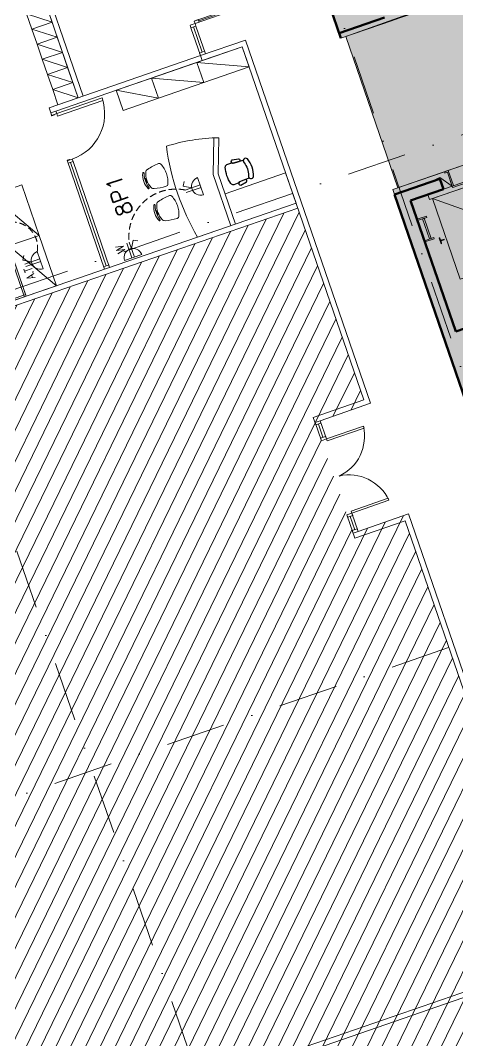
# Model space of a CAD drawing. Extents: x 760773 to 1075934, y 719259 to 1013331.
# Drawn here: x 994841 to 1003046, y 839003 to 858121 of the extents above; entities that cross this region are included whole.
import ezdxf

# ---------------------------------------------------------------- set-up
doc = ezdxf.new("R2010")
doc.units = 0
doc.header["$MEASUREMENT"] = 0
doc.linetypes.add('DGN4', pattern=[1.116131, 0.558066, -0.279033, 0, -0.279033])
doc.linetypes.add('HIDDEN', pattern=[0.375, 0.25, -0.125])
for name, color, linetype in [('2', 7, 'Continuous'), ('e-b-shell', 253, 'Continuous'), ('N-B-WALL', 3, 'Continuous'), ('PS1-CIRCUIT', 1, 'HIDDEN'), ('PS1-SOCKET', 1, 'Continuous'), ('SOCKET', 1, 'Continuous')]:
    doc.layers.add(name, color=color, linetype=linetype)
for name, color, linetype, lineweight in [('27', 7, 'Continuous', 0), ('72471 FF-FUR', 9, 'Continuous', 30), ('A-Door', 4, 'Continuous', 0), ('A-Glaz', 5, 'Continuous', 30), ('A-WALL', 2, 'Continuous', 0), ('Border', 7, 'Continuous', 0), ('spare0', 7, 'Continuous', 0), ('spare5', 7, 'Continuous', 0)]:
    doc.layers.add(name, color=color, linetype=linetype, lineweight=lineweight)
doc.styles.add('ROMANS', font='romans.shx')

# ---------------------------------------------------------------- blocks, each defined once
blk = doc.blocks.new('15LBRA1')
at = {"layer": 'Border', "linetype": 'Continuous'}
h = blk.add_hatch(color=3, dxfattribs=at)
edge = h.paths.add_edge_path()
edge.add_line((5.25, -2.5), (5.5, -2.5))
edge.add_line((5.5, -2.5), (5.5, 2.5))
edge.add_line((5.5, 2.5), (5.25, 2.5))
edge.add_line((5.25, 2.5), (5.25, 2.5))
edge.add_arc((5.25, 2.25), 0.25, 90.00114, 176.05336)
edge.add_line((5, 2.27), (5, 2.27))
edge.add_line((5, 2.27), (4.88, 0.44))
edge.add_line((4.88, 0.44), (4.88, 0.44))
edge.add_arc((4.63, 0.44), 0.25, -90.00911, 0.0091, ccw=False)
edge.add_line((4.62, 0.19), (4.62, 0.19))
edge.add_line((4.62, 0.19), (4.1, 0.19))
edge.add_line((4.1, 0.19), (4.1, 0.19))
edge.add_arc((4.1, 0.29), 0.1, 180.01128, 269.98872, ccw=False)
edge.add_line((4, 0.29), (4, 0.29))
edge.add_line((4, 0.29), (4, 0.31))
edge.add_line((4, 0.31), (2, 0.31))
edge.add_line((2, 0.31), (2, -0.31))
edge.add_line((2, -0.31), (4, -0.31))
edge.add_line((4, -0.31), (4, -0.29))
edge.add_line((4, -0.29), (4, -0.29))
edge.add_arc((4.1, -0.29), 0.1, 90.01128, 179.98872, ccw=False)
edge.add_line((4.1, -0.19), (4.1, -0.19))
edge.add_line((4.1, -0.19), (4.62, -0.19))
edge.add_line((4.62, -0.19), (4.62, -0.19))
edge.add_arc((4.63, -0.44), 0.25, -0.00911, 90.0091, ccw=False)
edge.add_line((4.88, -0.44), (4.88, -0.44))
edge.add_line((4.88, -0.44), (5, -2.27))
edge.add_line((5, -2.27), (5, -2.27))
edge.add_arc((5.25, -2.25), 0.25, 183.94709, 269.99931)
at = {"color": 0, "linetype": 'ByBlock', "lineweight": -2, "flags": 128}
for points in [[(5.25, -2.5), (5.5, -2.5), (5.5, 2.5), (5.25, 2.5), (5.25, 2.5, 0.394174), (5, 2.27), (5, 2.27), (4.88, 0.44), (4.88, 0.44, -0.414307), (4.62, 0.19), (4.62, 0.19), (4.1, 0.19), (4.1, 0.19, -0.414098), (4, 0.29), (4, 0.29), (4, 0.31), (2, 0.31), (2, -0.31), (4, -0.31), (4, -0.29), (4, -0.29, -0.414098), (4.1, -0.19), (4.1, -0.19), (4.62, -0.19), (4.62, -0.19, -0.414307), (4.88, -0.44), (4.88, -0.44), (5, -2.27), (5, -2.27, 0.394174), (5.25, -2.5)], [(4, -0.29), (4, -0.31), (2, -0.31), (2, 0.31), (4, 0.31), (4, 0.29), (4, 0.29), (4, 0.29, 0.414098), (4.1, 0.19), (4.1, 0.19), (4.62, 0.19), (4.62, 0.19, 0.414307), (4.88, 0.44), (4.88, 0.44), (5, 2.27), (5, 2.27, -0.394174), (5.25, 2.5), (5.25, 2.5), (5.5, 2.5), (5.5, -2.5), (5.25, -2.5), (5.25, -2.5), (5.25, -2.5, -0.394174), (5, -2.27), (5, -2.27), (4.88, -0.44), (4.88, -0.44, 0.414307), (4.62, -0.19), (4.62, -0.19), (4.1, -0.19), (4.1, -0.19, 0.414098), (4, -0.29)]]:
    blk.add_lwpolyline(points, format="xyb", dxfattribs=at)
blk = doc.blocks.new('CAT3')
at = {"layer": 'e-b-shell', "lineweight": 0, "flags": 128}
for points in [[(0.182, 0.036), (0.174, 0.06), (0, 0), (0.008, -0.024), (0.182, 0.036)], [(0.233, -0.369), (0.103, 0.009), (0.135, 0.02), (0.265, -0.358), (0.233, -0.369)], [(0.32, -0.365), (0.312, -0.342), (0.138, -0.402), (0.147, -0.425), (0.32, -0.365)]]:
    blk.add_lwpolyline(points, dxfattribs=at)
blk = doc.blocks.new('A$C65D22729')
at = {"layer": 'A-Door', "color": 4, "linetype": 'Continuous', "lineweight": 0, "ltscale": 0.001}
for p, q in [((820, -175), (180, -175)), ((820, -1725), (180, -1725))]:
    blk.add_line(p, q, dxfattribs=at)
at = {"layer": 'A-Door', "color": 4, "linetype": 'Continuous', "lineweight": 0, "ltscale": 0.001, "flags": 128}
for points in [[(0, -100), (100, -100), (100, -150), (0, -150), (0, -100)], [(100, -150), (100, -200), (900, -200), (900, -150), (100, -150)], [(100, -1750), (100, -1700), (900, -1700), (900, -1750), (100, -1750)], [(0, -1750), (0, -1800), (100, -1800), (100, -1750), (0, -1750)]]:
    blk.add_lwpolyline(points, dxfattribs=at)
for points in [[(100, -200), (180, -200), (180, -150), (100, -150)], [(900, -200), (820, -200), (820, -150), (900, -150)], [(100, -1700), (180, -1700), (180, -1750), (100, -1750)], [(900, -1700), (820, -1700), (820, -1750), (900, -1750)]]:
    blk.add_lwpolyline(points, close=True, dxfattribs=at)
at = {"layer": 'A-Door', "color": 4, "linetype": 'Continuous', "lineweight": 0, "ltscale": 0.001}
for centre, start, end in [((100, -150), 271.3024, 358.2101), ((100, -1750), 1.7899, 88.6976)]:
    blk.add_arc(centre, 800, start, end, dxfattribs=at)
blk = doc.blocks.new('A$C54586AE9')
at = {"layer": 'A-Door', "color": 4, "linetype": 'Continuous', "lineweight": 0, "ltscale": 0.001, "flags": 128}
for points in [[(0, -50), (100, -50), (100, 0), (0, 0), (0, -60)], [(0, -60), (50, -60), (50, -50), (0, -50)], [(0, -950), (0, -940), (50, -940), (50, -950), (0, -950)], [(0, -950), (0, -1000), (100, -1000), (100, -950), (0, -950)], [(100, -950), (100, -900), (1000, -900), (1000, -950), (100, -950)]]:
    blk.add_lwpolyline(points, dxfattribs=at)
at = {"layer": 'A-Door', "color": 4, "linetype": 'Continuous', "lineweight": 0, "ltscale": 0.001}
blk.add_arc((100, -950), 900, 360, 90, dxfattribs=at)
blk = doc.blocks.new('X7')
at = {"color": 0}
for p in [(36.290625, 43.35625), (36.334375, 43.35625), (36.378125, 43.35625), (36.421875, 43.35625), (36.465625, 43.35625), (36.509375, 43.35625), (36.553125, 43.35625), (36.596875, 43.35625)]:
    blk.add_point(p, dxfattribs=at)
blk = doc.blocks.new('c71')
at = {"color": 0, "linetype": 'ByBlock'}
for p, q in [((-0.268, 0.415), (-0.281, 0.135)), ((-0.218, 0.411), (-0.231, 0.131)), ((-0.192, 0.467), (-0.192, 0.475)), ((0.192, 0.467), (0.192, 0.475)), ((0.218, 0.411), (0.231, 0.131)), ((0.268, 0.415), (0.281, 0.135)), ((-0.2, 0.38), (-0.218, 0.073)), ((0.199, 0.378), (0.217, 0.074))]:
    blk.add_line(p, q, dxfattribs=at)
for centre, radius, start, end in [((-0.243, 0.413), 0.025, 356.2298, 176.2298), ((-0.118, 0.372), 0.082, 119.0663, 178.9882), ((0, 0.076), 0.382, 59.7683, 120.2317), ((-0.167, 0.474), 0.025, 100.3884, 177.4438), ((-0.167, 0.466), 0.025, 177.4438, 294.5277), ((0, 0.004), 0.524, 70.4182, 109.1761), ((0, 0.004), 0.467, 70.4182, 109.1761), ((0.167, 0.466), 0.025, 245.4723, 2.5562), ((0.117, 0.372), 0.0823, 1.0429, 60.6025), ((0.167, 0.474), 0.025, 2.5562, 69.1297), ((0.243, 0.413), 0.025, 3.7702, 183.7702), ((-0.256, 0.133), 0.025, 176.2298, 356.2298), ((-0.168, 0.069), 0.05, 176.2298, 256.6171), ((-0.002, 0.764), 0.764, 256.6171, 283.7289), ((0.167, 0.07), 0.05, 283.7289, 3.7913), ((0.256, 0.133), 0.025, 183.7702, 3.7702)]:
    blk.add_arc(centre, radius, start, end, dxfattribs=at)
for p in [(-36.463, -42.857), (-36.463, -42.882)]:
    blk.add_blockref('X7', p, dxfattribs=at)
blk = doc.blocks.new('ws-20001')
at = {"lineweight": -2}
for p, q in [((-2.015, -0.815), (-2.015, -0.065)), ((-1.115, -0.815), (-2.015, -0.815)), ((-0.815, -2.015), (-0.815, -1.115)), ((-0.815, -2.015), (-0.03, -2.015)), ((-0.065, -2.015), (-0.815, -2.015))]:
    blk.add_line(p, q, dxfattribs=at)
at = {"linetype": 'HIDDEN', "lineweight": -2, "ltscale": 0.001}
for p, q in [((-2.015, -0.815), (-1.615, -0.215)), ((-0.815, -2.015), (-0.415, -1.315))]:
    blk.add_line(p, q, dxfattribs=at)
at = {"lineweight": -2, "extrusion": (0, 0, -1), "flags": 128}
for points in [[(0.065, -0.065), (2.015, -0.065), (2.015, -0.03), (0.065, -0.03), (0.065, -0.065)], [(0.065, -2.015), (0.065, -0.065), (0.03, -0.065), (0.03, -2.015)]]:
    blk.add_lwpolyline(points, dxfattribs=at)
at = {"lineweight": -2, "extrusion": (0, 0, -1)}
blk.add_lwpolyline([(0.065, -0.03), (0.03, -0.03), (0.03, -0.065), (0.065, -0.065)], close=True, dxfattribs=at)
at = {"linetype": 'HIDDEN', "lineweight": -2, "ltscale": 0.001, "flags": 128}
for points in [[(-1.615, -0.215), (-2.015, -0.215), (-2.015, -0.815), (-1.615, -0.815), (-1.615, -0.215)], [(-0.415, -1.315), (-0.815, -1.315), (-0.815, -2.015), (-0.415, -2.015), (-0.415, -1.315)]]:
    blk.add_lwpolyline(points, dxfattribs=at)
at = {"lineweight": -2}
blk.add_arc((-1.115, -1.115), 0.3, 0, 89.9862, dxfattribs=at)
at = {"lineweight": -2, "rotation": 136.37928158431}
blk.add_blockref('c71', (-0.996, -0.996), dxfattribs=at)
blk = doc.blocks.new('cab100019')
at = {"layer": '72471 FF-FUR', "lineweight": 0, "ltscale": 0.001}
blk.add_line((-0.893, 0.75), (0, 0), dxfattribs=at)
at = {"layer": '72471 FF-FUR', "lineweight": 0, "ltscale": 0.001, "flags": 128}
blk.add_lwpolyline([(0, 0), (-0.326, 0.946), (-0.893, 0.75), (-0.567, -0.195), (0, 0)], dxfattribs=at)
blk = doc.blocks.new('cab100020')
at = {"layer": '72471 FF-FUR', "lineweight": 0, "ltscale": 0.001}
blk.add_line((-0.893, 0.75), (0, 0), dxfattribs=at)
at = {"layer": '72471 FF-FUR', "lineweight": 0, "ltscale": 0.001, "flags": 128}
blk.add_lwpolyline([(0, 0), (-0.326, 0.946), (-0.893, 0.75), (-0.567, -0.195), (0, 0)], dxfattribs=at)
blk = doc.blocks.new('CHAIR12')
at = {"color": 0, "linetype": 'ByBlock', "ltscale": 0.5, "flags": 128}
for points in [[(-0.00985, -0.00751), (-0.009, -0.01213, 0.736549), (-0.00707, -0.01197), (-0.00721, -0.00727, 0.857709), (-0.00985, -0.00751)], [(0.00693, -0.01509), (0.0072, -0.01228, -0.085099), (0.00707, -0.01197), (0.00721, -0.00727, -0.186029), (0.00776, -0.00648), (0.00786, -0.00252, 0.23574), (0.00635, -0.00079, 0.124929), (-0.00635, -0.00079, 0.23574), (-0.00786, -0.00252), (-0.00776, -0.00648, -0.186029), (-0.00721, -0.00727), (-0.00707, -0.01197, -0.085099), (-0.0072, -0.01228), (-0.00693, -0.01509)]]:
    blk.add_lwpolyline(points, format="xyb", dxfattribs=at)
at = {"color": 0, "linetype": 'ByBlock', "ltscale": 0.5, "extrusion": (0, 0, -1), "flags": 128}
for points in [[(-0.00985, -0.00751), (-0.009, -0.01213, 0.736549), (-0.00707, -0.01197), (-0.00721, -0.00727, 0.857709), (-0.00985, -0.00751)], [(0.00498, -0.01504, -0.178907), (-0.00498, -0.01504, 0.986284), (-0.00689, -0.0183, 0.201081), (0.00689, -0.0183, 0.986284), (0.00498, -0.01504)]]:
    blk.add_lwpolyline(points, format="xyb", dxfattribs=at)
blk = doc.blocks.new('Chair071')
at = {"lineweight": -2, "flags": 128}
for points in [[(0, 0.01554, 0.104546), (-0.00618, 0.01424, 0.229348), (-0.00765, 0.0125, 0.05399), (-0.009, 0.00323, 0.308249), (-0.00802, 0.00167, 0.103199), (0, 0, 0.103199)], [(-0.00426, 0.01613, -0.142221), (0.00426, 0.01613), (0.00506, 0.01593, 0.047635), (0.00572, 0.01583, 0.083355), (0.00615, 0.01588, 0.222875), (0.00633, 0.01604, 0.153024), (0.00637, 0.01642, 0.213168), (0.00618, 0.01669, 0.211623), (-0.00618, 0.01669, 0.213168), (-0.00637, 0.01642, 0.153024), (-0.00633, 0.01604, 0.222875), (-0.00615, 0.01588, 0.083355), (-0.00572, 0.01583, 0.047635), (-0.00506, 0.01593), (-0.00426, 0.01613)], [(0, 0, 0.103199), (0.00802, 0.00167, 0.308249), (0.009, 0.00323, 0.05399), (0.00765, 0.0125, 0.229348), (0.00618, 0.01424, 0.104546), (0, 0.01554, 0.104546)]]:
    blk.add_lwpolyline(points, format="xyb", dxfattribs=at)
at = {"color": 8, "lineweight": -2, "true_color": 0x7f7f7f, "flags": 128}
blk.add_lwpolyline([(0.00164, 0.01581), (0.00164, 0.01646), (-0.00164, 0.01646), (-0.00164, 0.01581), (0.00164, 0.01581)], dxfattribs=at)
blk = doc.blocks.new('mgr11')
at = {"color": 0, "lineweight": -2}
for p, q in [((-1.639, 0), (-1.639, -1.015)), ((-2.298, 0), (-0.345, 0)), ((-1.545, -0.998), (-1.545, 0)), ((-1.405, -1.659), (-1.639, -1.015)), ((-1.315, -1.63), (-1.545, -0.998))]:
    blk.add_line(p, q, dxfattribs=at)
at = {"color": 0, "lineweight": -2, "extrusion": (0, 0, -1), "flags": 128}
blk.add_lwpolyline([(0.345, 0), (0.345, -0.6), (1.545, -0.6)], dxfattribs=at)
at = {"color": 0, "lineweight": -2}
for centre, radius, start, end in [((2.225, -0.9), 4.612, 168.7476, 191.2501), ((-2.345, 1.4), 3.2, 270.8431, 288.7751)]:
    blk.add_arc(centre, radius, start, end, dxfattribs=at)
for name, p, xscale, yscale, zscale, rotation in [('Chair071', (-2.464, -0.682), 24.99999997136144, 25.00000008692805, 25.00000002914472, 90.00000289454144), ('CHAIR12', (-1.403, -0.908), 25.39998628385365, 25.39998628385365, 25.39998628385365, 90), ('Chair071', (-2.464, -1.317), 24.99999997136144, 25.00000008692805, 25.00000002914472, 90.00000289454144)]:
    blk.add_blockref(name, p, dxfattribs=dict(at, xscale=xscale, yscale=yscale, zscale=zscale, rotation=rotation))
blk = doc.blocks.new('CAB1000-A1')
at = {"color": 0, "linetype": 'ByBlock', "lineweight": -2}
blk.add_line((0.45, 1), (0.05, 0.1), dxfattribs=at)
at = {"color": 0, "linetype": 'ByBlock', "lineweight": -2, "flags": 128}
blk.add_lwpolyline([(0.05, 0.1), (0.45, 0.1), (0.45, 1), (0.05, 1), (0.05, 0.1)], dxfattribs=at)
blk = doc.blocks.new('2-gang socket')
at = {"layer": 'SOCKET', "lineweight": 15}
for p, q in [((-25, 0), (-25, 295)), ((25, 168), (106, 309)), ((25, 0), (25, 295)), ((106, 309), (182, 266)), ((-170, 0), (170, 0))]:
    blk.add_line(p, q, dxfattribs=at)
blk.add_arc((0, 0), 170, 0, 180, dxfattribs=at)

msp = doc.modelspace()

# ---------------------------------------------------------------- hatches: boundary and pattern name
at = {"layer": '27', "lineweight": 0, "true_color": 0x636466}
h = msp.add_hatch(dxfattribs=at)
h.set_pattern_fill('ANSI31', color=251, scale=2000)
h.set_pattern_definition([(244, (1013934.4, 889221.97), (224.6985, -109.5928), [])])
h.paths.add_polyline_path([(1010916.15818, 828253.8727), (1008170.50914, 836230.1357), (1006561.7952, 835678.43097), (1005676.9067, 838243.22286), (1004733.35019, 837918.31762), (1003466.67341, 841597.01411), (1004412.20668, 841922.58732), (1002031.77837, 848835.85313), (1001086.25994, 848510.28502), (1000370.01, 850590.42589), (1001315.52843, 850915.99399), (1000046.82643, 854600.57212), (989385.28115, 850929.50773), (998648.0761, 824029.46561)])
at = {"layer": 'spare5', "linetype": 'Continuous', "true_color": 0x7f7f7f}
for points in [[(1000853.0159, 857787.0766), (995228.9236, 874120.85805), (1003975.12629, 877132.41715), (1009599.23043, 860798.56524)], [(1001924.2535, 854983.13206), (1000947.59066, 857819.5669), (1009471.64821, 860860.39737), (1010480.86786, 857929.41067)], [(1006754.04365, 840649.63692), (1001829.83293, 854950.58325), (1010575.91474, 857962.10072), (1015500.12546, 843661.1544)]]:
    msp.add_hatch(color=8, dxfattribs=at).paths.add_polyline_path(points)

# ---------------------------------------------------------------- linework, layer by layer
at = {"layer": '2', "color": 1, "linetype": 'DGN4', "lineweight": 0, "ltscale": 2000}
for p, q in [((990929.35772, 886990.37121), (1011730.97049, 826578.10115)), ((982419.6833, 884060.25749), (1003220.88939, 823649.16851)), ((986226.35232, 850153.06242), (1023739.7487, 863069.50716)), ((989156.38585, 841643.36038), (1026669.78222, 854559.80513))]:
    msp.add_line(p, q, dxfattribs=at)
at = {"layer": '72471 FF-FUR', "lineweight": 0, "ltscale": 0.001}
for p, q in [((995434.89276, 858089.13533), (994959.01429, 858242.56344)), ((995532.5632, 857805.47975), (995056.68473, 857958.90786)), ((995630.23365, 857521.82418), (995154.35518, 857675.25229)), ((995727.90409, 857238.16861), (995252.02563, 857391.59672)), ((995825.57454, 856954.51304), (995349.69608, 857107.94114)), ((995923.24499, 856670.85746), (995447.36652, 856824.28557)), ((997433.29805, 856661.99936), (996641.20751, 856812.30973))]:
    msp.add_line(p, q, dxfattribs=at)
at = {"layer": '72471 FF-FUR', "lineweight": 0}
msp.add_line((995506.58959, 856421.62944), (995412.03773, 856389.07262), dxfattribs=at)
at = {"layer": '72471 FF-FUR', "lineweight": 0, "ltscale": 0.001}
for points in [[(995434.89276, 858089.13533), (995337.22232, 858372.7909), (994959.01429, 858242.56344), (995056.68474, 857958.90786)], [(995532.5632, 857805.47975), (995434.89276, 858089.13533), (995056.68474, 857958.90786), (995154.35518, 857675.25229)], [(995630.23365, 857521.82418), (995532.56321, 857805.47976), (995154.35519, 857675.25229), (995252.02563, 857391.59672)], [(995727.90409, 857238.16861), (995630.23365, 857521.82418), (995252.02563, 857391.59672), (995349.69607, 857107.94114)], [(995825.57454, 856954.51304), (995727.9041, 857238.16861), (995349.69608, 857107.94115), (995447.36652, 856824.28557)], [(995923.24499, 856670.85746), (995825.57454, 856954.51304), (995447.36652, 856824.28557), (995545.03697, 856540.63)], [(997433.29806, 856661.99936), (996771.43503, 856434.10166), (996641.20752, 856812.30974), (997303.07055, 857040.20744)]]:
    msp.add_lwpolyline(points, close=True, dxfattribs=at)
at = {"layer": 'A-Door', "linetype": 'Continuous', "lineweight": 0, "ltscale": 0.001}
for p, q in [((998136.19142, 858014.72027), (998315.31441, 857494.51302)), ((998041.63959, 857982.16347), (998220.76576, 857461.94593)), ((998252.95922, 857525.91153), (998090.11211, 857998.85389)), ((995718.07228, 855500.28376), (996421.29901, 853457.96504)), ((996452.29651, 853521.51945), (995784.88229, 855459.83094)), ((995832.15826, 855476.10937), (996515.85087, 853490.52185))]:
    msp.add_line(p, q, dxfattribs=at)
at = {"layer": 'A-Door', "color": 4, "linetype": 'Continuous', "lineweight": 0, "ltscale": 0.001}
for p, q in [((1000520.05816, 850308.17924), (1000434.57782, 850556.42247)), ((1000967.19107, 848856.0758), (1001061.74293, 848888.63261)), ((1001116.20847, 848576.83303), (1001030.72814, 848825.07626))]:
    msp.add_line(p, q, dxfattribs=at)
at = {"layer": 'A-Door', "linetype": 'Continuous', "lineweight": 0, "ltscale": 0.001}
for points in [[(998220.76616, 857461.94608), (998204.48755, 857509.22075), (998299.03973, 857541.77895), (998315.31834, 857494.50428)], [(996515.85087, 853490.52185), (996421.29901, 853457.96504), (996405.02058, 853505.24104), (996499.57244, 853537.79785)]]:
    msp.add_lwpolyline(points, close=True, dxfattribs=at)
at = {"layer": 'A-Door', "color": 4, "linetype": 'Continuous', "lineweight": 0, "ltscale": 0.001, "flags": 128}
for points in [[(1000481.85391, 850572.70157), (1000465.5753, 850619.97625), (1000371.02312, 850587.41805), (1000387.30173, 850540.14338)], [(1001290.91131, 850478.42589), (1000596.63751, 850239.35892), (1000583.61286, 850277.18367), (1001277.88666, 850516.25064)], [(1000567.33425, 850324.45834), (1000583.61286, 850277.18367), (1000489.06068, 850244.62547), (1000472.78207, 850291.90015)], [(1001742.99602, 849165.5278), (1001048.72222, 848926.46083), (1001061.7468, 848888.63606), (1001756.02061, 849127.70303)], [(1001078.00423, 848841.35536), (1001061.72562, 848888.63004), (1000967.17344, 848856.07184), (1000983.45205, 848808.79716)], [(1001163.48456, 848593.11213), (1001179.76317, 848545.83746), (1001085.21099, 848513.27926), (1001068.93238, 848560.55393)]]:
    msp.add_lwpolyline(points, close=True, dxfattribs=at)
for points in [[(1000371.04353, 850587.42381), (1000489.061, 850244.62685), (1000583.61286, 850277.18367), (1000465.5954, 850619.98057)], [(1001085.22584, 848513.28564), (1000967.19042, 848856.07769), (1001061.74228, 848888.6345), (1001179.7777, 848545.84246)]]:
    msp.add_lwpolyline(points, dxfattribs=at)
at = {"layer": 'A-Door', "color": 4, "linetype": 'Continuous', "lineweight": 0, "ltscale": 0.001}
for centre, start, end in [((1000478.84063, 850328.28289), 294.763824429, 13.237592719), ((1001010.6475, 848783.86387), 24.763784024, 103.237552318)]:
    msp.add_arc(centre, 820.85713, start, end, dxfattribs=at)
at = {"layer": 'A-Glaz', "linetype": 'Continuous', "lineweight": 0, "ltscale": 0.001, "flags": 128}
msp.add_lwpolyline([(1000967.19074, 848856.07674), (1001061.7426, 848888.63356)], dxfattribs=at)
at = {"layer": 'A-WALL', "linetype": 'Continuous', "lineweight": 0, "ltscale": 0.001}
for p, q in [((998220.76226, 857461.9561), (999067.0017, 857753.33971)), ((998253.3194, 857367.40436), (999005.00668, 857626.23104)), ((998220.76226, 857461.9561), (998253.3194, 857367.40436)), ((1000014.2696, 854695.12403), (989306.06643, 851007.99399)), ((1000046.82643, 854600.57212), (989338.62419, 850913.44245))]:
    msp.add_line(p, q, dxfattribs=at)
at = {"layer": 'A-WALL', "color": 2, "linetype": 'Continuous', "lineweight": 0, "ltscale": 0.001}
for p, q in [((1001411.09373, 850945.54435), (999067.00336, 857753.34028)), ((1000338.46663, 850681.97129), (1001283.98506, 851007.53939)), ((1000465.5753, 850619.97625), (1001411.09373, 850945.54435)), ((1000338.46663, 850681.97129), (1000387.30214, 850540.14351)), ((1001179.76317, 848545.83746), (1002125.2816, 848871.40556)), ((1004539.31535, 841860.59228), (1002125.2816, 848871.40556)), ((1001117.76813, 848418.72878), (1002063.28656, 848744.29689)), ((1004412.20668, 841922.58732), (1002063.28656, 848744.29689)), ((1001068.93341, 848560.55429), (1001117.76813, 848418.72878)), ((1003952.27328, 840186.7779), (994189.56427, 836825.2076)), ((1004079.38181, 840124.78275), (994222.12202, 836730.65607))]:
    msp.add_line(p, q, dxfattribs=at)
msp.add_lwpolyline([(999005.00832, 857626.23161), (1001283.98505, 851007.53939)], dxfattribs=at)
at = {"layer": 'N-B-WALL', "lineweight": 0}
for p, q in [((998220.76258, 857461.95621), (995379.48092, 856483.62448)), ((998253.3194, 857367.40436), (995506.58959, 856421.62944)), ((995379.48092, 856483.62448), (995431.57186, 856332.34142)), ((995832.15826, 855476.10937), (995737.6064, 855443.55255))]:
    msp.add_line(p, q, dxfattribs=at)
msp.add_lwpolyline([(995923.245, 856670.85747), (994979.09737, 859412.86128), (995073.64923, 859445.4181), (996017.79685, 856703.41428)], dxfattribs=at)
at = {"layer": 'PS1-SOCKET', "linetype": 'HIDDEN', "lineweight": 0, "ltscale": 500}
for centre, radius, start, end in [((997762.0917, 854075.09826), 884.16604, 78.643847633, 187.174231897), ((994692.13527, 853868.45657), 473.33366, 350.284111978, 145.083524511)]:
    msp.add_arc(centre, radius, start, end, dxfattribs=at)
at = {"layer": 'spare0', "color": 1, "linetype": 'Continuous', "lineweight": 53}
for p, q in [((999436.88118, 861900.22377), (1000853.13788, 857787.08133)), ((1001671.79066, 858174.72504), (1000820.58106, 857881.63318)), ((1002713.589, 855149.12265), (1001862.38976, 854856.03139)), ((1002778.69762, 854960.03246), (1002713.58464, 855149.13533)), ((1003010.33661, 852289.98365), (1011283.67412, 855138.69196)), ((1002778.70198, 854960.01978), (1002163.86574, 854748.31479)), ((1003955.85369, 848776.17298), (1001862.38976, 854856.03139)), ((1003010.33661, 852289.98365), (1002163.86574, 854748.31479))]:
    msp.add_line(p, q, dxfattribs=at)
at = {"layer": 'spare0', "color": 21, "linetype": 'Continuous', "lineweight": 0, "true_color": 0xffa848}
for p, q in [((1001822.04523, 858120.69934), (1000853.13757, 857787.08122)), ((1002798.25579, 855284.03782), (1001829.83293, 854950.58325)), ((1002807.17267, 855260.49518), (1002798.98042, 855284.28733)), ((1002830.81065, 855268.63434), (1002807.17267, 855260.49518)), ((1002953.30087, 854989.68422), (1002854.44863, 855276.77351)), ((1002943.92453, 855016.91517), (1002854.44863, 855276.77351))]:
    msp.add_line(p, q, dxfattribs=at)
at = {"layer": 'spare0', "color": 254, "linetype": 'Continuous', "lineweight": 0, "true_color": 0xffd2b6}
for p, q in [((1004557.16702, 855466.63441), (1002520.80124, 854765.46525)), ((1002869.89022, 855308.71683), (1002822.61426, 855292.43851)), ((1002830.81065, 855268.63434), (1002822.61426, 855292.43851)), ((1002830.81065, 855268.63434), (1002854.44863, 855276.77351)), ((1002967.55954, 855025.06303), (1002869.89022, 855308.71683)), ((1002943.92453, 855016.91517), (1002778.69762, 854960.03246)), ((1002488.24538, 854860.01543), (1002520.80124, 854765.46525)), ((1004986.60045, 853922.32095), (1002574.65311, 854784.00392))]:
    msp.add_line(p, q, dxfattribs=at)
at = {"layer": 'spare0', "color": 1, "linetype": 'Continuous', "lineweight": 0}
msp.add_line((1002779.18248, 854960.19515), (1004197.45976, 855448.54907), dxfattribs=at)
at = {"layer": 'spare0', "color": 254, "linetype": 'Continuous', "lineweight": 0, "true_color": 0xffd2b6, "flags": 128}
for points in [[(1003095.56512, 853271.17934), (1002574.65311, 854784.00392), (1004465.68843, 855435.14554), (1004986.60045, 853922.32095), (1003095.56512, 853271.17934)], [(1002944.40809, 855017.08167), (1003488.08156, 855204.28243), (1003497.45793, 855177.05148), (1002953.78443, 854989.85072), (1002944.40809, 855017.08167)]]:
    msp.add_lwpolyline(points, dxfattribs=at)
at = {"layer": 'spare0', "color": 254, "linetype": 'Continuous', "lineweight": 13, "true_color": 0xffd2b6, "flags": 128}
msp.add_lwpolyline([(1002943.92453, 855016.91517), (1002713.58088, 855175.53556), (1002649.20302, 855152.51572)], dxfattribs=at)
at = {"layer": 'spare5', "color": 8, "linetype": 'Continuous', "lineweight": 13, "true_color": 0x7f7f7f, "flags": 128}
for points in [[(1000853.0159, 857787.0766), (995228.8534, 874120.8305), (1003975.05609, 877132.38959), (1009599.21859, 860798.63569), (1000853.0159, 857787.0766)], [(1001924.2535, 854983.13206), (1000947.59066, 857819.5669), (1009471.64821, 860860.39737), (1010480.86786, 857929.41067), (1001924.2535, 854983.13206)], [(1006754.04365, 840649.63692), (1001829.83293, 854950.58325), (1010575.91474, 857962.10072), (1015500.12546, 843661.1544), (1006754.04365, 840649.63692)]]:
    msp.add_lwpolyline(points, dxfattribs=at)

# ---------------------------------------------------------------- block references
at = {"lineweight": 0, "rotation": 179.9999999999948}
for name, p, xscale, yscale, zscale in [('cab100020', (994299.06552, 854842.4661), 1000, 1000, 1000), ('cab100019', (994624.63419, 853896.94603), 999.9999999999984, 999.9999999999984, 999.9999999999984)]:
    msp.add_blockref(name, p, dxfattribs=dict(at, xscale=xscale, yscale=yscale, zscale=zscale))
at = {"color": 7, "linetype": 'Continuous', "lineweight": 0, "xscale": 999.9999999999975, "yscale": 999.9999999999975, "zscale": 999.9999999999975}
msp.add_blockref('CAT3', (1002285.95823, 854393.66493), dxfattribs=at)
at = {"layer": '72471 FF-FUR', "lineweight": 0, "ltscale": 0.001, "xscale": 1000.001580537663, "yscale": 1000.001580537663, "zscale": 1000.001580537663, "rotation": 108.9999992251558}
for p in [(999246.06458, 857233.30388), (998395.09652, 856940.29208)]:
    msp.add_blockref('CAB1000-A1', p, dxfattribs=at)
at = {"layer": '72471 FF-FUR', "linetype": 'Continuous', "lineweight": 0, "ltscale": 0.001, "extrusion": (0, 0, -1), "xscale": 1000.001580537664, "yscale": 1000.001580537664, "zscale": 1000.001580537664, "rotation": 161.0000028920335}
msp.add_blockref('mgr11', (-1000340.80549, 854807.55933), dxfattribs=at)
at = {"layer": '72471 FF-FUR', "lineweight": 0, "ltscale": 0.001, "extrusion": (0, 0, -1), "xscale": -1000.001580537664, "yscale": 1000.001580537664, "zscale": 1000.001580537662, "rotation": 70.99999710290375}
msp.add_blockref('ws-20001', (-994988.33492, 852932.82901), dxfattribs=at)
at = {"layer": 'A-Door', "linetype": 'Continuous', "lineweight": 0, "ltscale": 0.001, "rotation": 19.00000000253414}
msp.add_blockref('A$C65D22729', (997455.61666, 859684.09908), dxfattribs=at)
at = {"layer": 'A-Door', "linetype": 'Continuous', "lineweight": 0, "ltscale": 0.001, "xscale": -1, "rotation": 199.0000000025131}
msp.add_blockref('A$C54586AE9', (995737.6055, 855443.55434), dxfattribs=at)
at = {"layer": 'PS1-SOCKET'}
for p, rotation in [((998223.0823, 855014.29857), 109.0000000025342), ((996957.19216, 853677.78536), 19.00000000253683), ((995214.11605, 853627.57684), 109.0000000025342)]:
    msp.add_blockref('2-gang socket', p, dxfattribs=dict(at, rotation=rotation))
at = {"layer": 'spare0', "color": 254, "linetype": 'Continuous', "lineweight": 0, "true_color": 0xffd2b6, "extrusion": (0, 0, -1), "xscale": 22.49100000000007, "yscale": 22.49100000000007, "zscale": -1000, "rotation": 341.0000000000032}
msp.add_blockref('15LBRA1', (-1002836.15823, 854029.96493), dxfattribs=at)

# ---------------------------------------------------------------- texts
at = {"layer": 'PS1-CIRCUIT', "ltscale": 1000, "style": 'ROMANS'}
for s, height, p in [('8P1', 300, (996966.04907, 854514.36291)), ('W', 150, (996814.89622, 853783.82709))]:
    msp.add_text(s, height=height, rotation=109, dxfattribs=at).set_placement(p)
at = {"layer": 'PS1-SOCKET', "insert": (995049.33316, 853273.83303), "char_height": 150, "attachment_point": 4, "rotation": 109.000000003, "style": 'ROMANS'}
msp.add_mtext_dynamic_manual_height_columns('{\\W0.8;A.T}', width=400, gutter_width=1000, heights=[0], dxfattribs=at)

doc.saveas('drawing.dxf')
